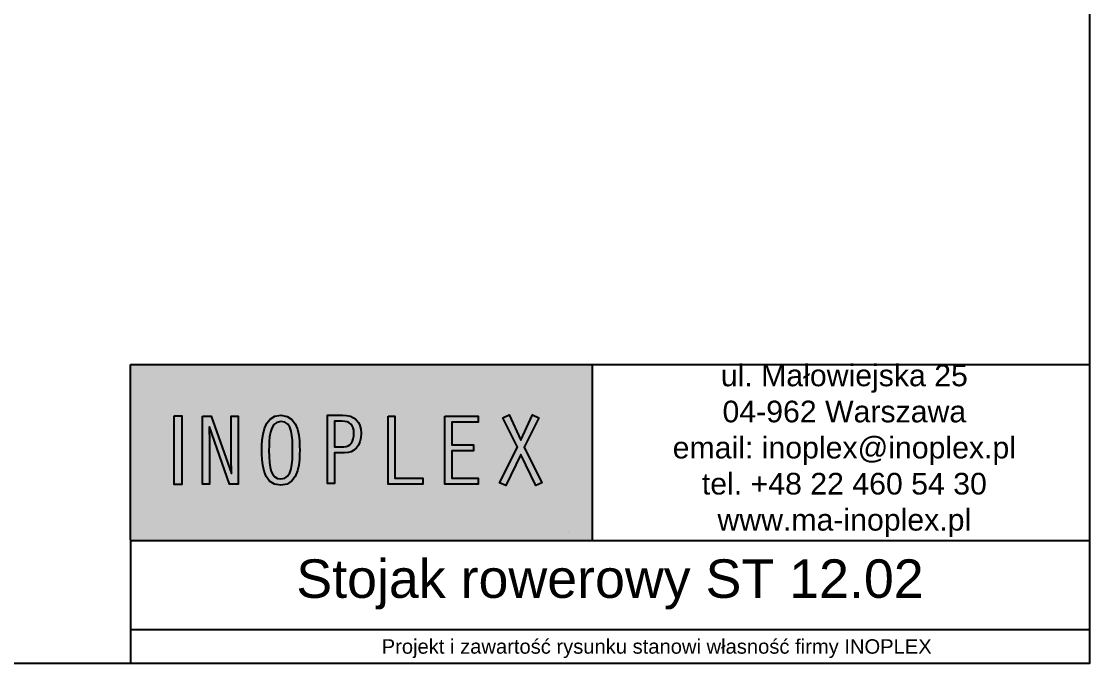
# Model space of a CAD drawing. Header units: millimetres. Extents: x 25609 to 29040, y 15684 to 20800.
# Drawn here: x 26819 to 29040, y 15684 to 17019 of the extents above; entities that cross this region are included whole.
import ezdxf

# ---------------------------------------------------------------- set-up
doc = ezdxf.new("R2010")
doc.units = ezdxf.units.MM
doc.header["$LTSCALE"] = 3
doc.layers.add('LAYER_1', color=7, linetype='Continuous')
doc.styles.get("Standard").update_dxf_attribs({"font": 'arial.ttf'})

msp = doc.modelspace()

# ---------------------------------------------------------------- hatches: boundary and pattern name
h = msp.add_hatch(color=255)
h.dxf.hatch_style = 1
h.paths.add_polyline_path([(28005.9, 16305.6), (27045.9, 16305.6), (27045.9, 15941), (27045.9, 15939.2), (28005.9, 15939.2)])
h.paths.add_polyline_path([(27975.7, 16215.9), (27975.7, 16033.7), (27955.5, 16033.7), (27955.5, 15956.8), (27060.7, 15956.8), (27060.7, 16288.8), (27955.5, 16288.8), (27955.5, 16215.9)], flags=16)
h = msp.add_hatch(color=250)
h.dxf.hatch_style = 1
h.paths.add_polyline_path([(27955.5, 16033.7), (27423, 16033.7), (27423, 16215.9), (27955.5, 16215.9), (27955.5, 16288.8), (27060.7, 16288.8), (27060.7, 15956.8), (27955.5, 15956.8)])
edge = h.paths.add_edge_path(flags=16)
edge.add_spline(control_points=[(27397.6, 16127.6), (27397.6, 16109.7), (27398.2, 16054.6), (27358.3, 16054.6)], knot_values=[0, 0, 0, 0, 1, 1, 1, 1], degree=3, periodic=0)
edge.add_spline(control_points=[(27358.3, 16054.6), (27317.9, 16054.6), (27318.9, 16109.3), (27318.9, 16127.6)], knot_values=[0, 0, 0, 0, 1, 1, 1, 1], degree=3, periodic=0)
edge.add_spline(control_points=[(27318.9, 16127.6), (27318.9, 16150.9), (27320.4, 16200.2), (27358.3, 16200.2)], knot_values=[0, 0, 0, 0, 1, 1, 1, 1], degree=3, periodic=0)
edge.add_spline(control_points=[(27358.3, 16200.2), (27398.2, 16200.2), (27397.6, 16146.3), (27397.6, 16127.6)], knot_values=[0, 0, 0, 0, 1, 1, 1, 1], degree=3, periodic=0)
edge = h.paths.add_edge_path(flags=0)
edge.add_spline(control_points=[(27382.7, 16127.6), (27382.7, 16102.9), (27382.9, 16068), (27358.3, 16068)], knot_values=[0, 0, 0, 0, 1, 1, 1, 1], degree=3, periodic=0)
edge.add_spline(control_points=[(27358.3, 16068), (27338.3, 16068), (27333.8, 16089.3), (27333.8, 16127.6)], knot_values=[0, 0, 0, 0, 1, 1, 1, 1], degree=3, periodic=0)
edge.add_spline(control_points=[(27333.8, 16127.6), (27333.8, 16148.4), (27333.2, 16186.9), (27358.3, 16186.9)], knot_values=[0, 0, 0, 0, 1, 1, 1, 1], degree=3, periodic=0)
edge.add_spline(control_points=[(27358.3, 16186.9), (27383.3, 16186.9), (27382.7, 16154.3), (27382.7, 16127.6)], knot_values=[0, 0, 0, 0, 1, 1, 1, 1], degree=3, periodic=0)
h.paths.add_polyline_path([(27269.7, 16056.6), (27251.9, 16056.6), (27209.8, 16176), (27209.4, 16175.6), (27210, 16143.5), (27210, 16056.6), (27195.8, 16056.6), (27195.8, 16198.3), (27213.6, 16198.3), (27255.7, 16079.1), (27256.1, 16079.5), (27255.5, 16111.2), (27255.5, 16198.3), (27269.7, 16198.3)], flags=16)
h.paths.add_polyline_path([(27152.4, 16056), (27136.8, 16056), (27136.8, 16198.7), (27152.4, 16198.7)], flags=16)
edge = h.paths.add_edge_path(flags=0)
edge.add_spline(control_points=[(27382.7, 16127.6), (27382.7, 16154.3), (27383.3, 16186.9), (27358.3, 16186.9)], knot_values=[0, 0, 0, 0, 1, 1, 1, 1], degree=3, periodic=0)
edge.add_spline(control_points=[(27358.3, 16186.9), (27333.2, 16186.9), (27333.8, 16148.4), (27333.8, 16127.6)], knot_values=[0, 0, 0, 0, 1, 1, 1, 1], degree=3, periodic=0)
edge.add_spline(control_points=[(27333.8, 16127.6), (27333.8, 16089.3), (27338.3, 16068), (27358.3, 16068)], knot_values=[0, 0, 0, 0, 1, 1, 1, 1], degree=3, periodic=0)
edge.add_spline(control_points=[(27358.3, 16068), (27382.9, 16068), (27382.7, 16102.9), (27382.7, 16127.6)], knot_values=[0, 0, 0, 0, 1, 1, 1, 1], degree=3, periodic=0)
h = msp.add_hatch(color=75)
h.dxf.hatch_style = 1
h.paths.add_polyline_path([(27975.7, 16215.9), (27423, 16215.9), (27423, 16033.7), (27975.7, 16033.7)])
h.paths.add_polyline_path([(27901.3, 16059.7), (27888.6, 16053.8), (27857.5, 16118.6), (27826.1, 16053.8), (27813.3, 16059.7), (27850.3, 16133.7), (27819.9, 16194.5), (27833.1, 16201.1), (27857.3, 16148.2), (27881.5, 16201.1), (27894.7, 16194.5), (27864.3, 16133.7)], flags=16)
h.paths.add_polyline_path([(27768.4, 16069.3), (27768.4, 16056.6), (27699.3, 16056.6), (27699.3, 16198.3), (27768.4, 16198.3), (27768.4, 16185.6), (27713.6, 16185.6), (27713.6, 16138.8), (27758.9, 16138.8), (27758.9, 16126.1), (27713.6, 16126.1), (27713.6, 16069.3)], flags=16)
h.paths.add_polyline_path([(27653.9, 16069.3), (27653.9, 16056.6), (27581.4, 16056.6), (27581.4, 16198.3), (27595.7, 16198.3), (27595.7, 16069.3)], flags=16)
edge = h.paths.add_edge_path(flags=16)
edge.add_spline(control_points=[(27525.4, 16162.7), (27525.4, 16136.4), (27510.5, 16121.7), (27491, 16121.7)], knot_values=[0, 0, 0, 0, 1, 1, 1, 1], degree=3, periodic=0)
edge.add_line((27491, 16121.7), (27469.7, 16121.7))
edge.add_line((27469.7, 16121.7), (27469.7, 16058.6))
edge.add_line((27469.7, 16058.6), (27455.5, 16058.6))
edge.add_line((27455.5, 16058.6), (27455.5, 16200.4))
edge.add_line((27455.5, 16200.4), (27486.3, 16200.4))
edge.add_spline(control_points=[(27486.3, 16200.4), (27511.4, 16200.4), (27525.4, 16187), (27525.4, 16162.7)], knot_values=[0, 0, 0, 0, 1, 1, 1, 1], degree=3, periodic=0)
edge = h.paths.add_edge_path(flags=0)
edge.add_spline(control_points=[(27510.5, 16162.7), (27510.5, 16144.9), (27502.9, 16134.9), (27489.7, 16134.7)], knot_values=[0, 0, 0, 0, 1, 1, 1, 1], degree=3, periodic=0)
edge.add_line((27489.7, 16134.7), (27469.7, 16134.5))
edge.add_line((27469.7, 16134.5), (27469.7, 16187.6))
edge.add_line((27469.7, 16187.6), (27486.1, 16187.6))
edge.add_spline(control_points=[(27486.1, 16187.6), (27501.4, 16187.6), (27510.5, 16180.2), (27510.5, 16162.7)], knot_values=[0, 0, 0, 0, 1, 1, 1, 1], degree=3, periodic=0)
edge = h.paths.add_edge_path(flags=0)
edge.add_spline(control_points=[(27489.7, 16134.7), (27502.9, 16134.9), (27510.5, 16144.9), (27510.5, 16162.7)], knot_values=[0, 0, 0, 0, 1, 1, 1, 1], degree=3, periodic=0)
edge.add_spline(control_points=[(27510.5, 16162.7), (27510.5, 16180.2), (27501.4, 16187.6), (27486.1, 16187.6)], knot_values=[0, 0, 0, 0, 1, 1, 1, 1], degree=3, periodic=0)
edge.add_line((27486.1, 16187.6), (27469.7, 16187.6))
edge.add_line((27469.7, 16187.6), (27469.7, 16134.5))
edge.add_line((27469.7, 16134.5), (27489.7, 16134.7))
h = msp.add_hatch(color=255)
h.dxf.hatch_style = 1
h.paths.add_polyline_path([(27152.4, 16198.7), (27136.8, 16198.7), (27136.8, 16056), (27152.4, 16056)])
h.paths.add_polyline_path([(27251.9, 16056.6), (27269.7, 16056.6), (27269.7, 16198.3), (27255.5, 16198.3), (27255.5, 16111.2), (27256.2, 16077.8), (27213.6, 16198.3), (27195.8, 16198.3), (27195.8, 16056.6), (27210, 16056.6), (27210, 16143.5), (27209.3, 16177.3)])
edge = h.paths.add_edge_path()
edge.add_spline(control_points=[(27358.3, 16200.2), (27320.4, 16200.2), (27318.9, 16150.9), (27318.9, 16127.6)], knot_values=[0, 0, 0, 0, 1, 1, 1, 1], degree=3, periodic=0)
edge.add_spline(control_points=[(27318.9, 16127.6), (27318.9, 16109.3), (27317.9, 16054.6), (27358.3, 16054.6)], knot_values=[0, 0, 0, 0, 1, 1, 1, 1], degree=3, periodic=0)
edge.add_spline(control_points=[(27358.3, 16054.6), (27398.2, 16054.6), (27397.6, 16109.7), (27397.6, 16127.6)], knot_values=[0, 0, 0, 0, 1, 1, 1, 1], degree=3, periodic=0)
edge.add_spline(control_points=[(27397.6, 16127.6), (27397.6, 16146.3), (27398.2, 16200.2), (27358.3, 16200.2)], knot_values=[0, 0, 0, 0, 1, 1, 1, 1], degree=3, periodic=0)
edge = h.paths.add_edge_path(flags=16)
edge.add_spline(control_points=[(27333.8, 16127.6), (27333.8, 16148.4), (27333.2, 16186.9), (27358.3, 16186.9)], knot_values=[0, 0, 0, 0, 1, 1, 1, 1], degree=3, periodic=0)
edge.add_spline(control_points=[(27358.3, 16186.9), (27383.3, 16186.9), (27382.7, 16154.3), (27382.7, 16127.6)], knot_values=[0, 0, 0, 0, 1, 1, 1, 1], degree=3, periodic=0)
edge.add_spline(control_points=[(27382.7, 16127.6), (27382.7, 16102.9), (27382.9, 16068), (27358.3, 16068)], knot_values=[0, 0, 0, 0, 1, 1, 1, 1], degree=3, periodic=0)
edge.add_spline(control_points=[(27358.3, 16068), (27338.3, 16068), (27333.8, 16089.3), (27333.8, 16127.6)], knot_values=[0, 0, 0, 0, 1, 1, 1, 1], degree=3, periodic=0)
edge = h.paths.add_edge_path()
edge.add_line((27455.5, 16058.6), (27469.7, 16058.6))
edge.add_line((27469.7, 16058.6), (27469.7, 16121.7))
edge.add_line((27469.7, 16121.7), (27491, 16121.7))
edge.add_spline(control_points=[(27491, 16121.7), (27510.5, 16121.7), (27525.4, 16136.4), (27525.4, 16162.7)], knot_values=[0, 0, 0, 0, 1, 1, 1, 1], degree=3, periodic=0)
edge.add_spline(control_points=[(27525.4, 16162.7), (27525.4, 16187), (27511.4, 16200.4), (27486.3, 16200.4)], knot_values=[0, 0, 0, 0, 1, 1, 1, 1], degree=3, periodic=0)
edge.add_line((27486.3, 16200.4), (27455.5, 16200.4))
edge.add_line((27455.5, 16200.4), (27455.5, 16058.6))
edge = h.paths.add_edge_path(flags=16)
edge.add_line((27469.7, 16187.6), (27490.5, 16187.6))
edge.add_spline(control_points=[(27486.1, 16187.6), (27501.4, 16187.6), (27510.5, 16180.2), (27510.5, 16162.7)], knot_values=[0, 0, 0, 0, 1, 1, 1, 1], degree=3, periodic=0)
edge.add_spline(control_points=[(27510.5, 16162.7), (27510.5, 16144.9), (27502.9, 16134.9), (27489.7, 16134.7)], knot_values=[0, 0, 0, 0, 1, 1, 1, 1], degree=3, periodic=0)
edge.add_line((27489.7, 16134.7), (27469.7, 16134.5))
edge.add_line((27469.7, 16134.5), (27469.7, 16187.6))
h.paths.add_polyline_path([(27581.4, 16056.6), (27653.9, 16056.6), (27653.9, 16069.3), (27595.7, 16069.3), (27595.7, 16198.3), (27581.4, 16198.3)])
h.paths.add_polyline_path([(27713.6, 16185.6), (27768.4, 16185.6), (27768.4, 16198.3), (27699.3, 16198.3), (27699.3, 16056.6), (27768.4, 16056.6), (27768.4, 16069.3), (27713.6, 16069.3), (27713.6, 16126.1), (27758.9, 16126.1), (27758.9, 16138.8), (27713.6, 16138.8)])
h.paths.add_polyline_path([(27894.7, 16194.5), (27881.5, 16201.1), (27857.3, 16148.2), (27833.1, 16201.1), (27819.9, 16194.5), (27850.3, 16133.7), (27813.3, 16059.7), (27826.1, 16053.8), (27857.5, 16118.6), (27888.6, 16053.8), (27901.3, 16059.7), (27864.3, 16133.7)])
h = msp.add_hatch(color=255)
h.dxf.hatch_style = 1
edge = h.paths.add_edge_path()
edge.add_line((27455.5, 16058.6), (27469.7, 16058.6))
edge.add_line((27469.7, 16058.6), (27469.7, 16121.7))
edge.add_line((27469.7, 16121.7), (27491, 16121.7))
edge.add_spline(control_points=[(27491, 16121.7), (27510.5, 16121.7), (27525.4, 16136.4), (27525.4, 16162.7)], knot_values=[0, 0, 0, 0, 1, 1, 1, 1], degree=3, periodic=0)
edge.add_spline(control_points=[(27525.4, 16162.7), (27525.4, 16187), (27511.4, 16200.4), (27486.3, 16200.4)], knot_values=[0, 0, 0, 0, 1, 1, 1, 1], degree=3, periodic=0)
edge.add_line((27486.3, 16200.4), (27455.5, 16200.4))
edge.add_line((27455.5, 16200.4), (27455.5, 16058.6))
edge = h.paths.add_edge_path(flags=16)
edge.add_line((27469.7, 16134.5), (27469.7, 16187.6))
edge.add_line((27469.7, 16187.6), (27496.5, 16187.6))
edge.add_spline(control_points=[(27486.1, 16187.6), (27501.4, 16187.6), (27510.5, 16180.2), (27510.5, 16162.7)], knot_values=[0, 0, 0, 0, 1, 1, 1, 1], degree=3, periodic=0)
edge.add_spline(control_points=[(27510.5, 16162.7), (27510.5, 16144.9), (27502.9, 16134.9), (27489.7, 16134.7)], knot_values=[0, 0, 0, 0, 1, 1, 1, 1], degree=3, periodic=0)
edge.add_line((27489.7, 16134.7), (27469.7, 16134.5))
h = msp.add_hatch(color=255)
h.dxf.hatch_style = 1
h.paths.add_polyline_path([(27581.4, 16056.6), (27653.9, 16056.6), (27653.9, 16069.3), (27595.7, 16069.3), (27595.7, 16198.3), (27581.4, 16198.3)])
h = msp.add_hatch(color=255)
h.dxf.hatch_style = 1
h.paths.add_polyline_path([(27699.3, 16056.6), (27768.4, 16056.6), (27768.4, 16069.3), (27713.6, 16069.3), (27713.6, 16126.1), (27758.9, 16126.1), (27758.9, 16138.8), (27713.6, 16138.8), (27713.6, 16185.6), (27768.4, 16185.6), (27768.4, 16198.3), (27699.3, 16198.3)])
h = msp.add_hatch(color=255)
h.dxf.hatch_style = 1
h.paths.add_polyline_path([(27850.3, 16133.7), (27813.3, 16059.7), (27826.1, 16053.8), (27857.5, 16118.6), (27888.6, 16053.8), (27901.3, 16059.7), (27864.3, 16133.7), (27894.7, 16194.5), (27881.5, 16201.1), (27857.3, 16148.2), (27833.1, 16201.1), (27819.9, 16194.5)])
h = msp.add_hatch(color=250)
h.dxf.hatch_style = 1
edge = h.paths.add_edge_path()
edge.add_spline(control_points=[(27358.3, 16186.9), (27333.2, 16186.9), (27333.8, 16148.4), (27333.8, 16127.6)], knot_values=[0, 0, 0, 0, 1, 1, 1, 1], degree=3, periodic=0)
edge.add_spline(control_points=[(27333.8, 16127.6), (27333.8, 16089.3), (27338.3, 16068), (27358.3, 16068)], knot_values=[0, 0, 0, 0, 1, 1, 1, 1], degree=3, periodic=0)
edge.add_spline(control_points=[(27358.3, 16068), (27382.9, 16068), (27382.7, 16102.9), (27382.7, 16127.6)], knot_values=[0, 0, 0, 0, 1, 1, 1, 1], degree=3, periodic=0)
edge.add_spline(control_points=[(27382.7, 16127.6), (27382.7, 16154.3), (27383.3, 16186.9), (27358.3, 16186.9)], knot_values=[0, 0, 0, 0, 1, 1, 1, 1], degree=3, periodic=0)
h = msp.add_hatch(color=75)
h.dxf.hatch_style = 1
edge = h.paths.add_edge_path()
edge.add_line((27469.7, 16134.5), (27489.7, 16134.7))
edge.add_spline(control_points=[(27489.7, 16134.7), (27502.9, 16134.9), (27510.5, 16144.9), (27510.5, 16162.7)], knot_values=[0, 0, 0, 0, 1, 1, 1, 1], degree=3, periodic=0)
edge.add_spline(control_points=[(27510.5, 16162.7), (27510.5, 16180.2), (27501.4, 16187.6), (27486.1, 16187.6)], knot_values=[0, 0, 0, 0, 1, 1, 1, 1], degree=3, periodic=0)
edge.add_line((27486.1, 16187.6), (27469.7, 16187.6))
edge.add_line((27469.7, 16187.6), (27469.7, 16134.5))

# ---------------------------------------------------------------- linework, layer by layer
for p, q in [((27045.9, 16305.6), (29039.8, 16305.6)), ((27045.9, 15941), (27045.9, 16305.6)), ((28005.9, 16305.6), (28005.9, 15939.2)), ((29039.8, 16305.6), (29039.8, 15941)), ((27045.9, 15941), (27045.9, 15683.9)), ((29039.8, 15939.2), (27045.9, 15939.2)), ((29039.6, 15754.4), (27045.9, 15754.4))]:
    msp.add_line(p, q)
msp.add_lwpolyline([(25608.5, 20800.4), (29039.8, 20800.4), (29039.8, 15683.9), (25608.5, 15683.9)], close=True)
at = {"layer": 'LAYER_1'}
msp.add_line((27955.5, 15956.8), (27955.5, 15956.8), dxfattribs=at)
at = {"layer": 'LAYER_1', "color": 255}
for points in [[(27136.8, 16198.7), (27152.4, 16198.7), (27152.4, 16056), (27136.8, 16056), (27136.8, 16198.7), (27136.8, 16198.7)], [(27195.8, 16198.3), (27213.6, 16198.3), (27255.7, 16079.1), (27256.1, 16079.5), (27255.5, 16111.2), (27255.5, 16198.3), (27269.7, 16198.3), (27269.7, 16056.6), (27251.9, 16056.6), (27209.8, 16176), (27209.4, 16175.6), (27210, 16143.5), (27210, 16056.6), (27195.8, 16056.6), (27195.8, 16198.3), (27195.8, 16198.3)], [(27469.7, 16058.6), (27455.5, 16058.6), (27455.5, 16200.4), (27486.3, 16200.4)], [(27581.4, 16198.3), (27595.7, 16198.3), (27595.7, 16069.3), (27653.9, 16069.3), (27653.9, 16056.6), (27581.4, 16056.6), (27581.4, 16198.3), (27581.4, 16198.3)], [(27699.3, 16198.3), (27768.4, 16198.3), (27768.4, 16185.6), (27713.6, 16185.6), (27713.6, 16138.8), (27758.9, 16138.8), (27758.9, 16126.1), (27713.6, 16126.1), (27713.6, 16069.3), (27768.4, 16069.3), (27768.4, 16056.6), (27699.3, 16056.6), (27699.3, 16198.3), (27699.3, 16198.3)], [(27826.1, 16053.8), (27813.3, 16059.7), (27850.3, 16133.7), (27819.9, 16194.5), (27833.1, 16201.1), (27857.3, 16148.2), (27881.5, 16201.1), (27894.7, 16194.5), (27864.3, 16133.7), (27901.3, 16059.7), (27888.6, 16053.8), (27857.5, 16118.6), (27826.1, 16053.8), (27826.1, 16053.8)], [(27486.1, 16187.6), (27469.7, 16187.6), (27469.7, 16134.5), (27469.7, 16134.5)], [(27469.7, 16134.5), (27489.7, 16134.7)], [(27491, 16121.7), (27469.7, 16121.7), (27469.7, 16058.6), (27469.7, 16058.6)]]:
    msp.add_lwpolyline(points, dxfattribs=at)
for points in [[(27318.9, 16127.6), (27318.9, 16150.9), (27320.4, 16200.2), (27358.3, 16200.2)], [(27358.3, 16200.2), (27398.2, 16200.2), (27397.6, 16146.3), (27397.6, 16127.6)], [(27486.3, 16200.4), (27511.4, 16200.4), (27525.4, 16187), (27525.4, 16162.7)], [(27358.3, 16186.9), (27333.2, 16186.9), (27333.8, 16148.4), (27333.8, 16127.6)], [(27382.7, 16127.6), (27382.7, 16154.3), (27383.3, 16186.9), (27358.3, 16186.9)], [(27510.5, 16162.7), (27510.5, 16180.2), (27501.4, 16187.6), (27486.1, 16187.6)], [(27489.7, 16134.7), (27502.9, 16134.9), (27510.5, 16144.9), (27510.5, 16162.7)], [(27525.4, 16162.7), (27525.4, 16136.4), (27510.5, 16121.7), (27491, 16121.7)], [(27358.3, 16054.6), (27317.9, 16054.6), (27318.9, 16109.3), (27318.9, 16127.6)], [(27333.8, 16127.6), (27333.8, 16089.3), (27338.3, 16068), (27358.3, 16068)], [(27358.3, 16068), (27382.9, 16068), (27382.7, 16102.9), (27382.7, 16127.6)], [(27397.6, 16127.6), (27397.6, 16109.7), (27398.2, 16054.6), (27358.3, 16054.6)]]:
    msp.add_open_spline(points, degree=3, dxfattribs=at)

# ---------------------------------------------------------------- texts
at = {"attachment_point": 5}
for s, width, gutter_width, heights, insert, char_height in [('ul. Małowiejska 25\\P04-962 Warszawa\\Pemail: inoplex@inoplex.pl\\Ptel. +48 22 460 54 30\\Pwww.ma-inoplex.pl', 1019.877, 1, [432.7], (28529.9, 16126.1), 45), ('Stojak rowerowy ST 12.02', 1993.625, 1, [0], (28042.7, 15848.5), 80), ('Projekt i zawartość rysunku stanowi własność firmy INOPLEX ', 1800.088, 12.5, [70.5], (28139.8, 15715), 30)]:
    msp.add_mtext_dynamic_manual_height_columns(s, width=width, gutter_width=gutter_width, heights=heights, dxfattribs=dict(at, insert=insert, char_height=char_height))

doc.saveas('drawing.dxf')
